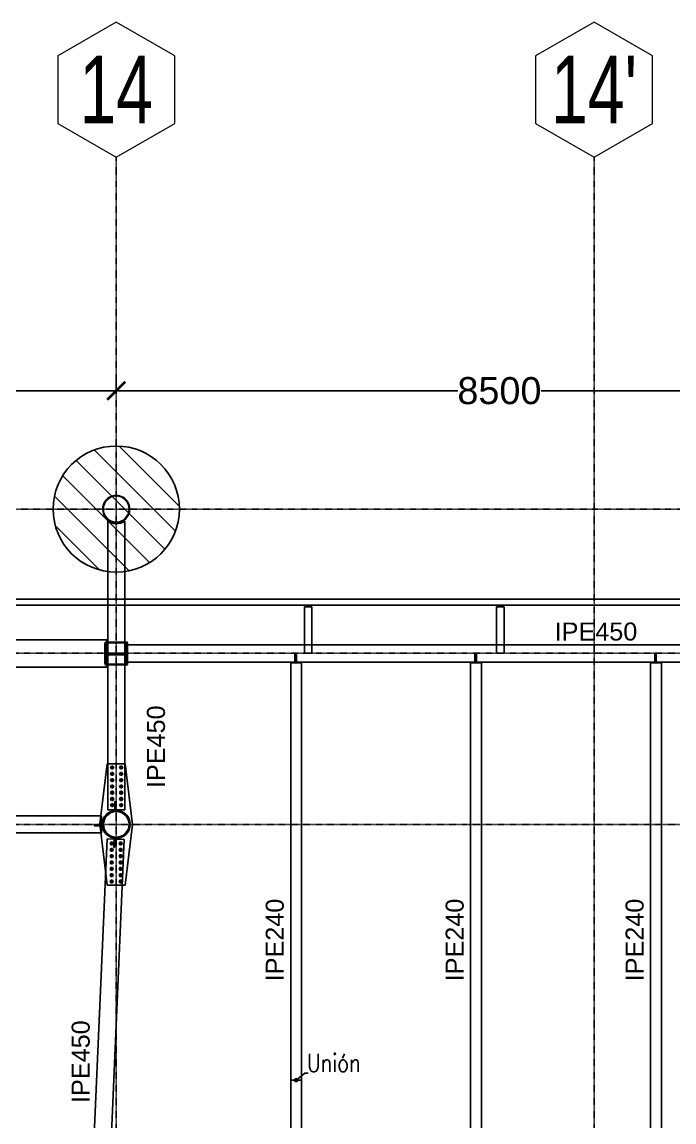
# Model space of a CAD drawing. Header units: millimetres. Extents: x -12345 to 95575, y -14368 to 31862.
# Drawn here: x 66955 to 74186, y 18696 to 30907 of the extents above; entities that cross this region are included whole.
import ezdxf
from ezdxf.enums import TextEntityAlignment as Align

# ---------------------------------------------------------------- set-up
doc = ezdxf.new("R2010")
doc.units = ezdxf.units.MM
doc.header["$LTSCALE"] = 0.95
doc.linetypes.add('DXK_LINE_DOT3', pattern=[5.9187, 2.979, -0.9799, 0.9799, -0.9799])
doc.layers.get('0').update_dxf_attribs({"color": 255})
for name, color, linetype, lineweight in [('0-3', 250, 'Continuous', 5), ('E_COLUMNAS', 1, 'Continuous', 18), ('E_COLUMNAS-1', 1, 'Continuous', 25), ('E_COLUMNAS-3', 1, 'Continuous', 35), ('E_TEXTO', 3, 'Continuous', 9), ('E_VIGAS-1', 254, 'Continuous', 25), ('HCB_EJES', 1, 'DXK_LINE_DOT3', 9), ('S-COLS-HDLN-1', 52, 'Continuous', 9), ('S-COLS-HDLN-2', 52, 'Continuous', 35)]:
    doc.layers.add(name, color=color, linetype=linetype, lineweight=lineweight)
for name, color, linetype in [('COTAS', 8, 'Continuous'), ('HCB-EJES', 1, 'Continuous'), ('HCB-ROTULOS', 2, 'Continuous'), ('HCB_VIGAS', 4, 'Continuous'), ('UNIÒN', 6, 'Continuous')]:
    doc.layers.add(name, color=color, linetype=linetype)
doc.styles.add('CNI_COTAS', font='romans.shx', dxfattribs={"width": 0.8})
doc.styles.add('VERDANA', font='arial.ttf')
doc.dimstyles.new('1.125', dxfattribs={"dimscale": 0, "dimtxt": 300, "dimasz": 200, "dimexe": 4, "dimexo": 4, "dimgap": 15, "dimtad": 0, "dimdec": 0, "dimzin": 4, "dimdsep": 46, "dimtxsty": 'VERDANA', "dimblk": 'ARCHTICK', "dimcen": -10, "dimclrd": 256, "dimclrt": 3, "dimadec": 0, "dimazin": 0, "dimtfac": 1, "dimtdec": 0, "dimtmove": 2, "dimatfit": 0, "dimldrblk": 'OBLIQUE', "dimfxl": 0.05, "dimtolj": 1, "dimtzin": 0, "dimarcsym": 0})
doc.dimstyles.new('UNIÒN', dxfattribs={"dimscale": 0, "dimtxt": 200, "dimasz": 60, "dimexe": 4, "dimexo": 4, "dimgap": 15, "dimtad": 1, "dimdec": 0, "dimzin": 4, "dimdsep": 46, "dimtxsty": 'CNI_COTAS', "dimcen": -0.09, "dimclrd": 6, "dimclrt": 3, "dimadec": 0, "dimazin": 0, "dimtfac": 1, "dimtdec": 0, "dimtmove": 2, "dimatfit": 0, "dimfxl": 0.05, "dimtolj": 1, "dimtzin": 0, "dimarcsym": 0})

# ---------------------------------------------------------------- blocks, each defined once
blk = doc.blocks.new('EST_SFM_VIGA-METALICA-SECCION-C - EST_SFM_VIGA-METALICA-UPN160-1505289-_10_00m_N_E_-NIVEL-3 DOC')
at = {"layer": 'E_VIGAS-1'}
for p, q in [((44.822, 0.018), (-44.831, 0.018)), ((-44.831, -0.047), (44.822, -0.047))]:
    blk.add_line(p, q, dxfattribs=at)
blk = doc.blocks.new('DCTIB_CNI_EST_MOD-1A-FAC_0001_rvt-2-_10_00m_N_E_-NIVEL-3 DOC')
at = {"layer": 'E_VIGAS-1'}
for p, q in [((-12.535, 165.082), (-12.535, 165.096)), ((-12.53, 165.096), (-12.53, 165.082)), ((-10.405, 165.082), (-10.405, 165.096)), ((-10.4, 165.096), (-10.4, 165.082)), ((-12.573, 165.076), (-12.573, 165.077)), ((-12.573, 165.077), (-12.545, 165.077)), ((-12.573, 165.076), (-12.491, 165.076)), ((-12.491, 165.076), (-12.573, 165.076)), ((-12.573, 165.076), (-12.573, 164.564)), ((-12.535, 165.077), (-12.535, 165.082)), ((-12.53, 165.082), (-12.53, 165.077)), ((-12.519, 165.077), (-12.491, 165.077)), ((-12.491, 165.077), (-12.491, 165.076)), ((-12.491, 165.076), (-12.491, 164.564)), ((-10.443, 165.076), (-10.443, 165.077)), ((-10.443, 165.077), (-10.415, 165.077)), ((-10.443, 165.076), (-10.361, 165.076)), ((-10.361, 165.076), (-10.443, 165.076)), ((-10.443, 165.076), (-10.443, 164.564)), ((-10.405, 165.077), (-10.405, 165.082)), ((-10.4, 165.082), (-10.4, 165.077)), ((-10.389, 165.077), (-10.361, 165.077)), ((-10.361, 165.077), (-10.361, 165.076)), ((-10.361, 165.076), (-10.361, 164.564)), ((-12.491, 164.564), (-12.573, 164.564)), ((-10.361, 164.564), (-10.443, 164.564))]:
    blk.add_line(p, q, dxfattribs=at)
for points, knots in [([(-12.545, 165.077), (-12.544, 165.077), (-12.543, 165.077), (-12.54, 165.077), (-12.538, 165.078), (-12.536, 165.078), (-12.535, 165.08), (-12.535, 165.081), (-12.535, 165.082)], [0, 0, 0, 0, 0.142857, 0.285714, 0.428571, 0.571429, 0.785714, 1, 1, 1, 1]), ([(-12.535, 165.082), (-12.535, 165.081), (-12.535, 165.08), (-12.537, 165.078), (-12.538, 165.078), (-12.54, 165.077), (-12.541, 165.077), (-12.542, 165.077), (-12.544, 165.077), (-12.545, 165.077)], [0, 0, 0, 0, 0.285714, 0.428571, 0.571429, 0.678571, 0.732143, 0.785714, 1, 1, 1, 1]), ([(-12.519, 165.077), (-12.52, 165.077), (-12.521, 165.077), (-12.524, 165.077), (-12.526, 165.078), (-12.528, 165.078), (-12.529, 165.08), (-12.53, 165.081), (-12.53, 165.082)], [0, 0, 0, 0, 0.142857, 0.285714, 0.428571, 0.571429, 0.785714, 1, 1, 1, 1]), ([(-12.53, 165.082), (-12.53, 165.081), (-12.529, 165.08), (-12.528, 165.078), (-12.526, 165.078), (-12.525, 165.077), (-12.524, 165.077), (-12.522, 165.077), (-12.52, 165.077), (-12.519, 165.077)], [0, 0, 0, 0, 0.285714, 0.428571, 0.571429, 0.678571, 0.732143, 0.785714, 1, 1, 1, 1]), ([(-10.415, 165.077), (-10.414, 165.077), (-10.413, 165.077), (-10.41, 165.077), (-10.408, 165.078), (-10.406, 165.078), (-10.405, 165.08), (-10.405, 165.081), (-10.405, 165.082)], [0, 0, 0, 0, 0.142857, 0.285714, 0.428571, 0.571429, 0.785714, 1, 1, 1, 1]), ([(-10.405, 165.082), (-10.405, 165.081), (-10.405, 165.08), (-10.407, 165.078), (-10.408, 165.078), (-10.41, 165.077), (-10.411, 165.077), (-10.412, 165.077), (-10.414, 165.077), (-10.415, 165.077)], [0, 0, 0, 0, 0.285714, 0.428571, 0.571429, 0.678571, 0.732143, 0.785714, 1, 1, 1, 1]), ([(-10.389, 165.077), (-10.39, 165.077), (-10.391, 165.077), (-10.394, 165.077), (-10.396, 165.078), (-10.398, 165.078), (-10.399, 165.08), (-10.4, 165.081), (-10.4, 165.082)], [0, 0, 0, 0, 0.142857, 0.285714, 0.428571, 0.571429, 0.785714, 1, 1, 1, 1]), ([(-10.4, 165.082), (-10.4, 165.081), (-10.399, 165.08), (-10.398, 165.078), (-10.396, 165.078), (-10.395, 165.077), (-10.394, 165.077), (-10.392, 165.077), (-10.39, 165.077), (-10.389, 165.077)], [0, 0, 0, 0, 0.285714, 0.428571, 0.571429, 0.678571, 0.732143, 0.785714, 1, 1, 1, 1])]:
    blk.add_open_spline(points, degree=3, knots=knots, dxfattribs=at)
blk.add_blockref('EST_SFM_VIGA-METALICA-SECCION-C - EST_SFM_VIGA-METALICA-UPN160-1505289-_10_00m_N_E_-NIVEL-3 DOC', (-41.042, 165.143), dxfattribs=at)
blk = doc.blocks.new('EST_SCM_COLUMNA-METALICA-SECCION-CIRCULAR - EST_SCM_COLUMNA-TUBULAR-CIRCULAR_PTEØ_12__e_10_3mm-1190348-_10_00m_N_E_-NIVEL-3 DOC')
at = {"layer": 'S-COLS-HDLN-1'}
h = blk.add_hatch(dxfattribs=at)
h.set_pattern_fill('FP_2', color=256, style=0, pattern_type=2)
h.set_pattern_definition([(45, (-162.662, -14.662), (-0.15909903, 0.15909903), [])])
h.paths.add_polyline_path([(-0.152, 0), (-0.144, -0.048), (-0.128, -0.082), (-0.1, -0.115), (-0.059, -0.14), (-0.02, -0.151), (0.022, -0.151), (0.063, -0.139), (0.1, -0.115), (0.131, -0.077), (0.147, -0.04), (0.152, 0), (0.146, 0.043), (0.128, 0.082), (0.1, 0.115), (0.059, 0.14), (0.02, 0.151), (-0.022, 0.151), (-0.068, 0.136), (-0.1, 0.115), (-0.131, 0.077), (-0.147, 0.04), (-0.149, 0.022)])
h.paths.add_polyline_path([(-0.142, 0), (-0.135, 0.043), (-0.12, 0.077), (-0.093, 0.107), (-0.059, 0.129), (-0.015, 0.141), (0.022, 0.14), (0.063, 0.127), (0.093, 0.107), (0.12, 0.077), (0.136, 0.04), (0.141, -0.005), (0.136, -0.04), (0.12, -0.077), (0.093, -0.107), (0.059, -0.129), (0.02, -0.141), (-0.02, -0.141), (-0.063, -0.127), (-0.093, -0.107), (-0.12, -0.077), (-0.136, -0.04)])
at = {"layer": 'E_COLUMNAS-1'}
for radius, start, end in [(0.152, 360, 180), (0.142, 0, 180), (0.152, 180, 360), (0.142, 180, 0)]:
    blk.add_arc((0, 0), radius, start, end, dxfattribs=at)
blk = doc.blocks.new('EST_SCM_COLUMNA-METALICA-SECCION-CUADRADA - EST_SCM_COLUMNA-TUBULAR-CUADRADA_PTEØ_250x250e_8mm-V57-_10_00m_N_E_-NIVEL-3 DOC')
at = {"layer": 'S-COLS-HDLN-1'}
h = blk.add_hatch(dxfattribs=at)
h.set_pattern_fill('FP_30', color=256, style=0, pattern_type=2)
h.set_pattern_definition([(135, (14.662, -164.559), (-0.15909903, -0.15909903), [])])
h.paths.add_polyline_path([(0.091, -0.125), (0.109, -0.125), (0.12, -0.12), (0.125, -0.109), (0.125, 0.109), (0.12, 0.12), (0.109, 0.125), (-0.109, 0.125), (-0.12, 0.12), (-0.125, 0.109), (-0.125, -0.109), (-0.12, -0.12), (-0.109, -0.125), (0.048, -0.125)])
h.paths.add_polyline_path([(-0.099, -0.117), (-0.109, -0.117), (-0.115, -0.115), (-0.117, -0.109), (-0.117, 0.109), (-0.115, 0.115), (-0.109, 0.117), (0.109, 0.117), (0.115, 0.115), (0.117, 0.109), (0.117, -0.109), (0.115, -0.115), (0.109, -0.117), (0.048, -0.117)])
at = {"layer": 'E_COLUMNAS-1'}
for p, q in [((0.109, 0.125), (-0.109, 0.125)), ((-0.125, 0.109), (-0.125, -0.109)), ((-0.117, -0.109), (-0.117, 0.109)), ((-0.109, 0.117), (0.109, 0.117)), ((0.117, 0.109), (0.117, -0.109)), ((0.125, -0.109), (0.125, 0.109)), ((0.109, -0.117), (-0.109, -0.117)), ((-0.109, -0.125), (0.109, -0.125))]:
    blk.add_line(p, q, dxfattribs=at)
for centre, radius, start, end in [((-0.109, 0.109), 0.016, 90, 180), ((-0.109, 0.109), 0.016, 91.3767, 130.2324), ((0.109, 0.109), 0.016, 360, 90), ((0.109, 0.109), 0.016, 49.7676, 88.6233), ((-0.109, 0.109), 0.016, 139.7676, 178.6233), ((-0.109, 0.109), 0.008, 90, 180), ((0.109, 0.109), 0.008, 0, 90), ((0.109, 0.109), 0.016, 1.3767, 40.2324), ((-0.109, -0.109), 0.016, 180, 270), ((-0.109, -0.109), 0.016, 181.3767, 220.2324), ((-0.109, -0.109), 0.016, 229.7676, 268.6233), ((-0.109, -0.109), 0.008, 180, 270), ((0.109, -0.109), 0.016, 270, 360), ((0.109, -0.109), 0.008, 270, 360), ((0.109, -0.109), 0.016, 271.3767, 310.2324), ((0.109, -0.109), 0.016, 319.7676, 358.6233)]:
    blk.add_arc(centre, radius, start, end, dxfattribs=at)
at = {"layer": 'S-COLS-HDLN-2'}
for centre, radius, start, end in [((-0.109, 0.109), 0.016, 130.4121, 139.5879), ((-0.109, 0.109), 0.008, 92.7534, 177.2466), ((0.109, 0.109), 0.008, 2.7534, 87.2466), ((0.109, 0.109), 0.016, 40.4121, 49.5879), ((-0.109, -0.109), 0.016, 220.4121, 229.5879), ((-0.109, -0.109), 0.008, 182.7534, 267.2466), ((0.109, -0.109), 0.008, 272.7534, 357.2466), ((0.109, -0.109), 0.016, 310.4121, 319.5879)]:
    blk.add_arc(centre, radius, start, end, dxfattribs=at)
blk = doc.blocks.new('Part-72574620-1997 - 1471')
at = {"color": 253}
for p, q in [((80540, 28185), (80623, 28852)), ((80623, 28852), (80823, 28852)), ((80823, 28852), (80905, 28180)), ((80623, 27507), (80540, 28185)), ((80905, 28180), (80823, 27507)), ((80823, 27507), (80623, 27507))]:
    blk.add_line(p, q, dxfattribs=at)
for start, end in [(348.75, 168.75), (168.75, 348.75)]:
    blk.add_arc((80723, 28180), 155, start, end, dxfattribs=at)
blk = doc.blocks.new('Bolt-72574620-2001 - 1471')
at = {"color": 253, "linetype": 'Continuous'}
for p, q in [((80656, 27967), (80664, 27982)), ((80664, 27952), (80656, 27967)), ((80664, 27982), (80682, 27982)), ((80682, 27982), (80690, 27967)), ((80690, 27967), (80682, 27952)), ((80756, 27967), (80764, 27982)), ((80764, 27952), (80756, 27967)), ((80764, 27982), (80782, 27982)), ((80782, 27982), (80790, 27967)), ((80790, 27967), (80782, 27952)), ((80656, 27897), (80664, 27912)), ((80664, 27882), (80656, 27897)), ((80656, 27827), (80664, 27842)), ((80682, 27952), (80664, 27952)), ((80664, 27912), (80682, 27912)), ((80682, 27882), (80664, 27882)), ((80664, 27842), (80682, 27842)), ((80682, 27912), (80690, 27897)), ((80690, 27897), (80682, 27882)), ((80682, 27842), (80690, 27827)), ((80756, 27897), (80764, 27912)), ((80764, 27882), (80756, 27897)), ((80756, 27827), (80764, 27842)), ((80782, 27952), (80764, 27952)), ((80764, 27912), (80782, 27912)), ((80782, 27882), (80764, 27882)), ((80764, 27842), (80782, 27842)), ((80782, 27912), (80790, 27897)), ((80790, 27897), (80782, 27882)), ((80782, 27842), (80790, 27827)), ((80665, 27812), (80656, 27827)), ((80656, 27757), (80665, 27772)), ((80665, 27742), (80656, 27757)), ((80682, 27812), (80665, 27812)), ((80665, 27772), (80682, 27772)), ((80682, 27742), (80665, 27742)), ((80690, 27827), (80682, 27812)), ((80682, 27772), (80691, 27757)), ((80691, 27757), (80682, 27742)), ((80765, 27812), (80756, 27827)), ((80756, 27757), (80765, 27772)), ((80765, 27742), (80756, 27757)), ((80782, 27812), (80765, 27812)), ((80765, 27772), (80782, 27772)), ((80782, 27742), (80765, 27742)), ((80790, 27827), (80782, 27812)), ((80782, 27772), (80791, 27757)), ((80791, 27757), (80782, 27742)), ((80656, 27687), (80665, 27702)), ((80665, 27672), (80656, 27687)), ((80656, 27617), (80665, 27632)), ((80665, 27602), (80656, 27617)), ((80665, 27702), (80682, 27702)), ((80682, 27672), (80665, 27672)), ((80665, 27632), (80682, 27632)), ((80682, 27602), (80665, 27602)), ((80682, 27702), (80691, 27687)), ((80691, 27687), (80682, 27672)), ((80682, 27632), (80691, 27617)), ((80691, 27617), (80682, 27602)), ((80756, 27687), (80765, 27702)), ((80765, 27672), (80756, 27687)), ((80756, 27617), (80765, 27632)), ((80765, 27602), (80756, 27617)), ((80765, 27702), (80782, 27702)), ((80782, 27672), (80765, 27672)), ((80765, 27632), (80782, 27632)), ((80782, 27602), (80765, 27602)), ((80782, 27702), (80791, 27687)), ((80791, 27687), (80782, 27672)), ((80782, 27632), (80791, 27617)), ((80791, 27617), (80782, 27602)), ((80656, 27547), (80665, 27562)), ((80665, 27532), (80656, 27547)), ((80665, 27562), (80682, 27562)), ((80682, 27532), (80665, 27532)), ((80682, 27562), (80691, 27547)), ((80691, 27547), (80682, 27532)), ((80756, 27547), (80765, 27562)), ((80765, 27532), (80756, 27547)), ((80765, 27562), (80782, 27562)), ((80782, 27532), (80765, 27532)), ((80782, 27562), (80791, 27547)), ((80791, 27547), (80782, 27532))]:
    blk.add_line(p, q, dxfattribs=at)
for centre, radius, start, end in [((80673, 27967), 11.5, 108.0268, 288.0268), ((80673, 27967), 10, 0.0268, 180.0268), ((80673, 27967), 10, 180.0268, 0.0268), ((80673, 27967), 11.5, 288.0268, 108.0268), ((80773, 27967), 11.5, 108.0268, 288.0268), ((80773, 27967), 10, 0.0268, 180.0268), ((80773, 27967), 10, 180.0268, 0.0268), ((80773, 27967), 11.5, 288.0268, 108.0268), ((80673, 27897), 11.5, 108.0268, 288.0268), ((80673, 27897), 10, 0.0268, 180.0268), ((80673, 27897), 10, 180.0268, 0.0268), ((80673, 27897), 11.5, 288.0268, 108.0268), ((80773, 27897), 11.5, 108.0268, 288.0268), ((80773, 27897), 10, 0.0268, 180.0268), ((80773, 27897), 10, 180.0268, 0.0268), ((80773, 27897), 11.5, 288.0268, 108.0268), ((80673, 27827), 11.5, 108.0268, 288.0268), ((80673, 27757), 11.5, 108.0268, 288.0268), ((80673, 27827), 10, 0.0268, 180.0268), ((80673, 27827), 10, 180.0268, 0.0268), ((80673, 27757), 10, 0.0268, 180.0268), ((80673, 27757), 10, 180.0268, 0.0268), ((80673, 27827), 11.5, 288.0268, 108.0268), ((80673, 27757), 11.5, 288.0268, 108.0268), ((80773, 27827), 11.5, 108.0268, 288.0268), ((80773, 27757), 11.5, 108.0268, 288.0268), ((80773, 27827), 10, 0.0268, 180.0268), ((80773, 27827), 10, 180.0268, 0.0268), ((80773, 27757), 10, 0.0268, 180.0268), ((80773, 27757), 10, 180.0268, 0.0268), ((80773, 27827), 11.5, 288.0268, 108.0268), ((80773, 27757), 11.5, 288.0268, 108.0268), ((80673, 27687), 11.5, 108.0268, 288.0268), ((80673, 27617), 11.5, 108.0268, 288.0268), ((80673, 27687), 10, 0.0268, 180.0268), ((80673, 27687), 10, 180.0268, 0.0268), ((80673, 27617), 10, 0.0268, 180.0268), ((80673, 27617), 10, 180.0268, 0.0268), ((80673, 27687), 11.5, 288.0268, 108.0268), ((80673, 27617), 11.5, 288.0268, 108.0268), ((80773, 27687), 11.5, 108.0268, 288.0268), ((80773, 27617), 11.5, 108.0268, 288.0268), ((80773, 27687), 10, 0.0268, 180.0268), ((80773, 27687), 10, 180.0268, 0.0268), ((80773, 27617), 10, 0.0268, 180.0268), ((80773, 27617), 10, 180.0268, 0.0268), ((80773, 27687), 11.5, 288.0268, 108.0268), ((80773, 27617), 11.5, 288.0268, 108.0268), ((80673, 27547), 11.5, 108.0268, 288.0268), ((80673, 27547), 10, 0.0268, 180.0268), ((80673, 27547), 10, 180.0268, 0.0268), ((80673, 27547), 11.5, 288.0268, 108.0268), ((80773, 27547), 11.5, 108.0268, 288.0268), ((80773, 27547), 10, 0.0268, 180.0268), ((80773, 27547), 10, 180.0268, 0.0268), ((80773, 27547), 11.5, 288.0268, 108.0268)]:
    blk.add_arc(centre, radius, start, end, dxfattribs=at)
blk = doc.blocks.new('Bolt-72574620-2000 - 1471')
at = {"color": 253, "linetype": 'Continuous'}
for p, q in [((80656, 28812), (80665, 28827)), ((80665, 28827), (80682, 28827)), ((80682, 28827), (80691, 28812)), ((80756, 28812), (80765, 28827)), ((80765, 28827), (80782, 28827)), ((80782, 28827), (80791, 28812)), ((80665, 28797), (80656, 28812)), ((80656, 28742), (80665, 28757)), ((80665, 28727), (80656, 28742)), ((80682, 28797), (80665, 28797)), ((80665, 28757), (80682, 28757)), ((80682, 28727), (80665, 28727)), ((80691, 28812), (80682, 28797)), ((80682, 28757), (80691, 28742)), ((80691, 28742), (80682, 28727)), ((80765, 28797), (80756, 28812)), ((80756, 28742), (80765, 28757)), ((80765, 28727), (80756, 28742)), ((80782, 28797), (80765, 28797)), ((80765, 28757), (80782, 28757)), ((80782, 28727), (80765, 28727)), ((80791, 28812), (80782, 28797)), ((80782, 28757), (80791, 28742)), ((80791, 28742), (80782, 28727)), ((80656, 28672), (80665, 28687)), ((80665, 28657), (80656, 28672)), ((80656, 28602), (80665, 28617)), ((80665, 28587), (80656, 28602)), ((80665, 28687), (80682, 28687)), ((80682, 28657), (80665, 28657)), ((80665, 28617), (80682, 28617)), ((80682, 28587), (80665, 28587)), ((80682, 28687), (80691, 28672)), ((80691, 28672), (80682, 28657)), ((80682, 28617), (80691, 28602)), ((80691, 28602), (80682, 28587)), ((80756, 28672), (80765, 28687)), ((80765, 28657), (80756, 28672)), ((80756, 28602), (80765, 28617)), ((80765, 28587), (80756, 28602)), ((80765, 28687), (80782, 28687)), ((80782, 28657), (80765, 28657)), ((80765, 28617), (80782, 28617)), ((80782, 28587), (80765, 28587)), ((80782, 28687), (80791, 28672)), ((80791, 28672), (80782, 28657)), ((80782, 28617), (80791, 28602)), ((80791, 28602), (80782, 28587)), ((80656, 28532), (80665, 28547)), ((80665, 28517), (80656, 28532)), ((80656, 28462), (80665, 28477)), ((80665, 28447), (80656, 28462)), ((80665, 28547), (80682, 28547)), ((80682, 28517), (80665, 28517)), ((80665, 28477), (80682, 28477)), ((80682, 28547), (80691, 28532)), ((80691, 28532), (80682, 28517)), ((80682, 28477), (80691, 28462)), ((80691, 28462), (80682, 28447)), ((80756, 28532), (80765, 28547)), ((80765, 28517), (80756, 28532)), ((80756, 28462), (80765, 28477)), ((80765, 28447), (80756, 28462)), ((80765, 28547), (80782, 28547)), ((80782, 28517), (80765, 28517)), ((80765, 28477), (80782, 28477)), ((80782, 28547), (80791, 28532)), ((80791, 28532), (80782, 28517)), ((80782, 28477), (80791, 28462)), ((80791, 28462), (80782, 28447)), ((80656, 28392), (80665, 28407)), ((80665, 28377), (80656, 28392)), ((80682, 28447), (80665, 28447)), ((80665, 28407), (80682, 28407)), ((80682, 28377), (80665, 28377)), ((80682, 28407), (80691, 28392)), ((80691, 28392), (80682, 28377)), ((80756, 28392), (80765, 28407)), ((80765, 28377), (80756, 28392)), ((80782, 28447), (80765, 28447)), ((80765, 28407), (80782, 28407)), ((80782, 28377), (80765, 28377)), ((80782, 28407), (80791, 28392)), ((80791, 28392), (80782, 28377))]:
    blk.add_line(p, q, dxfattribs=at)
for centre, radius, start, end in [((80673, 28812), 11.5, 108.0268, 288.0268), ((80673, 28812), 10, 0.0268, 180.0268), ((80673, 28812), 11.5, 288.0268, 108.0268), ((80773, 28812), 11.5, 108.0268, 288.0268), ((80773, 28812), 10, 0.0268, 180.0268), ((80773, 28812), 11.5, 288.0268, 108.0268), ((80673, 28742), 11.5, 108.0268, 288.0268), ((80673, 28812), 10, 180.0268, 0.0268), ((80673, 28742), 10, 0.0268, 180.0268), ((80673, 28742), 10, 180.0268, 0.0268), ((80673, 28742), 11.5, 288.0268, 108.0268), ((80773, 28742), 11.5, 108.0268, 288.0268), ((80773, 28812), 10, 180.0268, 0.0268), ((80773, 28742), 10, 0.0268, 180.0268), ((80773, 28742), 10, 180.0268, 0.0268), ((80773, 28742), 11.5, 288.0268, 108.0268), ((80673, 28672), 11.5, 108.0268, 288.0268), ((80673, 28602), 11.5, 108.0268, 288.0268), ((80673, 28672), 10, 0.0268, 180.0268), ((80673, 28672), 10, 180.0268, 0.0268), ((80673, 28602), 10, 0.0268, 180.0268), ((80673, 28602), 10, 180.0268, 0.0268), ((80673, 28672), 11.5, 288.0268, 108.0268), ((80673, 28602), 11.5, 288.0268, 108.0268), ((80773, 28672), 11.5, 108.0268, 288.0268), ((80773, 28602), 11.5, 108.0268, 288.0268), ((80773, 28672), 10, 0.0268, 180.0268), ((80773, 28672), 10, 180.0268, 0.0268), ((80773, 28602), 10, 0.0268, 180.0268), ((80773, 28602), 10, 180.0268, 0.0268), ((80773, 28672), 11.5, 288.0268, 108.0268), ((80773, 28602), 11.5, 288.0268, 108.0268), ((80673, 28532), 11.5, 108.0268, 288.0268), ((80674, 28462), 11.5, 108.0268, 288.0268), ((80673, 28532), 10, 0.0268, 180.0268), ((80673, 28532), 10, 180.0268, 0.0268), ((80674, 28462), 10, 0.0268, 180.0268), ((80674, 28462), 10, 180.0268, 0.0268), ((80673, 28532), 11.5, 288.0268, 108.0268), ((80674, 28462), 11.5, 288.0268, 108.0268), ((80773, 28532), 11.5, 108.0268, 288.0268), ((80774, 28462), 11.5, 108.0268, 288.0268), ((80773, 28532), 10, 0.0268, 180.0268), ((80773, 28532), 10, 180.0268, 0.0268), ((80774, 28462), 10, 0.0268, 180.0268), ((80774, 28462), 10, 180.0268, 0.0268), ((80773, 28532), 11.5, 288.0268, 108.0268), ((80774, 28462), 11.5, 288.0268, 108.0268), ((80674, 28392), 11.5, 108.0268, 288.0268), ((80674, 28392), 10, 0.0268, 180.0268), ((80674, 28392), 10, 180.0268, 0.0268), ((80674, 28392), 11.5, 288.0268, 108.0268), ((80774, 28392), 11.5, 108.0268, 288.0268), ((80774, 28392), 10, 0.0268, 180.0268), ((80774, 28392), 10, 180.0268, 0.0268), ((80774, 28392), 11.5, 288.0268, 108.0268)]:
    blk.add_arc(centre, radius, start, end, dxfattribs=at)
blk = doc.blocks.new('_ArchTick')
at = {"color": 0, "linetype": 'ByBlock', "const_width": 0.15}
blk.add_lwpolyline([(-0.5, -0.5), (0.5, 0.5)], dxfattribs=at)
blk = doc.blocks.new('*D606')
at = {"layer": 'COTAS', "lineweight": -2, "transparency": 16777216}
for p, q in [((59500, 26813), (63287, 26813)), ((68000, 26813), (64213, 26813))]:
    blk.add_line(p, q, dxfattribs=at)
at = {"layer": 'Defpoints', "color": 0, "transparency": 16777216}
for p in [(59500, 26813), (68000, 26813), (68000, 26813)]:
    blk.add_point(p, dxfattribs=at)
at = {"layer": 'COTAS', "lineweight": -2, "transparency": 16777216, "xscale": 200, "yscale": 200, "zscale": 200, "rotation": 180}
blk.add_blockref('_ArchTick', (59500, 26813), dxfattribs=at)
at = {"layer": 'COTAS', "lineweight": -2, "transparency": 16777216, "xscale": 200, "yscale": 200, "zscale": 200}
blk.add_blockref('_ArchTick', (68000, 26813), dxfattribs=at)
at = {"layer": 'COTAS', "color": 3, "transparency": 16777216, "insert": (63750, 26813), "char_height": 300, "attachment_point": 5, "style": 'VERDANA'}
blk.add_mtext('\\A1;8500', dxfattribs=at)
blk = doc.blocks.new('_Oblique')
at = {"color": 0, "linetype": 'ByBlock', "lineweight": -2}
blk.add_line((-0.5, -0.5), (0.5, 0.5), dxfattribs=at)
blk = doc.blocks.new('*D607')
at = {"layer": 'COTAS', "color": 0, "lineweight": -2, "transparency": 16777216}
for p, q in [((68000, 27001), (68000, 26809)), ((76500, 27007), (76500, 26809))]:
    blk.add_line(p, q, dxfattribs=at)
at = {"layer": 'COTAS', "lineweight": -2, "transparency": 16777216}
for p, q in [((68000, 26813), (71787, 26813)), ((76500, 26813), (72713, 26813))]:
    blk.add_line(p, q, dxfattribs=at)
at = {"layer": 'Defpoints', "color": 0, "transparency": 16777216}
for p in [(68000, 27005), (76500, 27011), (76500, 26813)]:
    blk.add_point(p, dxfattribs=at)
at = {"layer": 'COTAS', "lineweight": -2, "transparency": 16777216, "xscale": 200, "yscale": 200, "zscale": 200, "rotation": 180}
blk.add_blockref('_ArchTick', (68000, 26813), dxfattribs=at)
at = {"layer": 'COTAS', "lineweight": -2, "transparency": 16777216, "xscale": 200, "yscale": 200, "zscale": 200}
blk.add_blockref('_ArchTick', (76500, 26813), dxfattribs=at)
at = {"layer": 'COTAS', "color": 3, "transparency": 16777216, "insert": (72250, 26813), "char_height": 300, "attachment_point": 5, "style": 'VERDANA'}
blk.add_mtext('\\A1;8500', dxfattribs=at)

msp = doc.modelspace()

# ---------------------------------------------------------------- hatches: boundary and pattern name
at = {"layer": 'E_COLUMNAS'}
h = msp.add_hatch(dxfattribs=at)
h.set_pattern_fill('FP_1', color=256, scale=1000, style=0, pattern_type=2)
h.set_pattern_definition([(135, (133662.1, -115162.42), (-159.09903, -159.09903), [])])
h.paths.add_polyline_path([(68000, 24800), (68091.4, 24806), (68181.2, 24823.9), (68267.9, 24853.3), (68350, 24893.8), (68426.1, 24944.7), (68495, 25005), (68555.3, 25073.9), (68606.2, 25150), (68646.7, 25232.1), (68676.1, 25318.8), (68694, 25408.6), (68700, 25500), (68694, 25591.4), (68676.1, 25681.2), (68646.7, 25767.9), (68606.2, 25850), (68555.3, 25926.1), (68495, 25995), (68426.1, 26055.3), (68343.6, 26109.4), (68267.9, 26146.7), (68181.2, 26176.1), (68091.4, 26194), (68000, 26200), (67908.6, 26194), (67818.8, 26176.1), (67732.1, 26146.7), (67650, 26106.2), (67573.9, 26055.3), (67505, 25995), (67444.7, 25926.1), (67393.8, 25850), (67353.3, 25767.9), (67323.9, 25681.2), (67306, 25591.4), (67300, 25500), (67306, 25408.6), (67323.9, 25318.8), (67353.3, 25232.1), (67393.8, 25150), (67444.7, 25073.9), (67505, 25005), (67573.9, 24944.7), (67650, 24893.8), (67732.1, 24853.3), (67818.8, 24823.9), (67908.6, 24806)])
h = msp.add_hatch(dxfattribs=at)
h.set_pattern_fill('FP_1', color=256, scale=1000, style=0, pattern_type=2)
h.set_pattern_definition([(135, (133662.1, -115162.42), (-159.09903, -159.09903), [])])
h.paths.add_polyline_path([(68000, 24800), (68091.4, 24806), (68181.2, 24823.9), (68267.9, 24853.3), (68350, 24893.8), (68426.1, 24944.7), (68495, 25005), (68555.3, 25073.9), (68606.2, 25150), (68646.7, 25232.1), (68676.1, 25318.8), (68694, 25408.6), (68700, 25500), (68694, 25591.4), (68676.1, 25681.2), (68646.7, 25767.9), (68606.2, 25850), (68555.3, 25926.1), (68495, 25995), (68426.1, 26055.3), (68343.6, 26109.4), (68267.9, 26146.7), (68181.2, 26176.1), (68091.4, 26194), (68000, 26200), (67908.6, 26194), (67818.8, 26176.1), (67732.1, 26146.7), (67650, 26106.2), (67573.9, 26055.3), (67505, 25995), (67444.7, 25926.1), (67393.8, 25850), (67353.3, 25767.9), (67323.9, 25681.2), (67306, 25591.4), (67300, 25500), (67306, 25408.6), (67323.9, 25318.8), (67353.3, 25232.1), (67393.8, 25150), (67444.7, 25073.9), (67505, 25005), (67573.9, 24944.7), (67650, 24893.8), (67732.1, 24853.3), (67818.8, 24823.9), (67908.6, 24806)])

# ---------------------------------------------------------------- linework, layer by layer
at = {"layer": 'E_COLUMNAS', "linetype": 'Continuous'}
for points in [[(67847.5, 25499.9, 1), (68152.5, 25500.1, 1)], [(67857.5, 25500.1, 1), (68142.5, 25500, 1)]]:
    msp.add_lwpolyline(points, format="xyb", close=True, dxfattribs=at)
at = {"layer": 'E_COLUMNAS-1'}
msp.add_circle((68000, 25500), 700, dxfattribs=at)
for start, end in [(0, 180), (180, 0)]:
    msp.add_arc((68000, 25500), 700, start, end, dxfattribs=at)
at = {"layer": 'HCB-EJES', "linetype": 'DXK_LINE_DOT3'}
for p, q in [((68000, -3906.8), (68000, 29407)), ((73300, -3906.8), (73300, 29407)), ((-10844.5, 25500), (94075, 25500)), ((-6888.4, 23900.1), (90118.8, 23900.1)), ((-6888.4, 22000), (90118.8, 22000))]:
    msp.add_line(p, q, dxfattribs=at)
at = {"layer": 'HCB_EJES', "color": 40, "linetype": 'ByBlock', "true_color": 0xf8d731}
for points in [[(67350.5, 29782), (68000, 29407), (68649.5, 29782), (68649.5, 30532), (68000, 30907), (67350.5, 30532)], [(72650.5, 29782), (73300, 29407), (73949.5, 29782), (73949.5, 30532), (73300, 30907), (72650.5, 30532)]]:
    msp.add_lwpolyline(points, close=True, dxfattribs=at)
at = {"layer": 'HCB_VIGAS'}
for p, q in [((67905, 24013.9), (67905, 23779.9)), ((68095, 24013.9), (68095, 23779.9))]:
    msp.add_line(p, q, dxfattribs=at)
msp.add_lwpolyline([(67905, 24021.9), (67905, 24100.2), (67905, 25371.7, 0.3259791), (68095, 25365.4), (68095, 24100.2), (68095, 24021.9)], format="xyb", dxfattribs=at)
for points in [[(59635, 23746.9), (59635, 24046.9), (67895, 24046.9), (67895, 23746.9), (59635, 23746.9)], [(67905, 23880.4), (67905, 23891.9), (67995.3, 23891.9), (67995.3, 23880.4), (67905, 23880.4)], [(68095, 23880.4), (68095, 23891.9), (68004.7, 23891.9), (68004.7, 23880.4), (68095, 23880.4)], [(68095, 23771.9), (68095, 22162.3), (67905, 22162.3), (67905, 23771.9)], [(73926.2, 17550.2), (74046.2, 17550.2), (73926.2, 17550.2), (73926.2, 23791.9), (74046.2, 23791.9), (74046.2, 17550.2)], [(67897.8, 21839.1), (68087.8, 21830.9), (67901.8, 17536.1), (67711.8, 17544.3), (67897.9, 21839.1)]]:
    msp.add_lwpolyline(points, dxfattribs=at)
for points in [[(68105, 23801.9), (68105, 23991.9), (76334.9, 23991.9), (76334.9, 23801.9)], [(67985.3, 23891.9), (67985.3, 23901.9), (67895, 23901.9), (67895, 23891.9)], [(68014.7, 23891.9), (68014.7, 23901.9), (68105, 23901.9), (68105, 23891.9)], [(69981.8, 23801.9), (69991.8, 23801.9), (69991.8, 23892.2), (69981.8, 23892.2)], [(69991.8, 23791.9), (69998.9, 23791.9), (69998.9, 23886.7), (69991.8, 23886.7)], [(71977.2, 23801.9), (71987.2, 23801.9), (71987.2, 23892.2), (71977.2, 23892.2)], [(71987.2, 23791.9), (71994.3, 23791.9), (71994.3, 23886.7), (71987.2, 23886.7)], [(73972.6, 23801.9), (73982.6, 23801.9), (73982.6, 23892.2), (73972.6, 23892.2)], [(73982.6, 23791.9), (73989.7, 23791.9), (73989.7, 23886.7), (73982.6, 23886.7)], [(69935.4, 23791.9), (70055.4, 23791.9), (70055.4, 17540.2), (69935.4, 17540.2)], [(71930.8, 23791.9), (72050.8, 23791.9), (72050.8, 17540.2), (71930.8, 17540.2)], [(67995.3, 22152.3), (67995.3, 22255.2), (67985.3, 22255.2), (67985.3, 22152.3)], [(59665.1, 21905), (59665.1, 22095), (67834.9, 22095), (67834.9, 21905)], [(67847.7, 21985.3), (67847.7, 21995.3), (67757.4, 21995.3), (67757.4, 21985.3)], [(67984.3, 21745.3), (67988.7, 21848), (67978.7, 21848.4), (67974.3, 21745.7)]]:
    msp.add_lwpolyline(points, close=True, dxfattribs=at)
at = {"layer": 'UNIÒN', "color": 2, "const_width": 25}
msp.add_lwpolyline([(69982.9, 19160.1, 1), (70007.9, 19160.1, 1)], format="xyb", close=True, dxfattribs=at)
at = {"layer": 'UNIÒN'}
msp.add_lwpolyline([(69935.4, 19160.1), (70055.4, 19160.1)], dxfattribs=at)

# ---------------------------------------------------------------- block references
for name, p in [('Part-72574620-1997 - 1471', (-12723.3, -6180)), ('Bolt-72574620-2000 - 1471', (-12719, -6180)), ('Bolt-72574620-2001 - 1471', (-12723.3, -6180))]:
    msp.add_blockref(name, p)
at = {"layer": '0-3', "lineweight": 0, "xscale": 1000.000000003685, "yscale": 1000.000000003685, "zscale": 1000.000000003685}
msp.add_blockref('DCTIB_CNI_EST_MOD-1A-FAC_0001_rvt-2-_10_00m_N_E_-NIVEL-3 DOC', (82662.1, -140662.4), dxfattribs=at)
at = {"layer": 'E_COLUMNAS-3'}
for xscale, yscale, zscale in [(1000.000000003685, 1000.000000003685, 1000.000000003685), (999.9999999999967, 999.9999999999967, 999.9999999999967)]:
    msp.add_blockref('EST_SCM_COLUMNA-METALICA-SECCION-CUADRADA - EST_SCM_COLUMNA-TUBULAR-CUADRADA_PTEØ_250x250e_8mm-V57-_10_00m_N_E_-NIVEL-3 DOC', (68000, 23896.9), dxfattribs=dict(at, xscale=xscale, yscale=yscale, zscale=zscale))
at = {"layer": 'E_COLUMNAS-3', "rotation": 89.9999999999999}
for xscale, yscale, zscale in [(1000.000000003685, 1000.000000003685, 1000.000000003685), (999.9999999999967, 999.9999999999967, 999.9999999999967)]:
    msp.add_blockref('EST_SCM_COLUMNA-METALICA-SECCION-CIRCULAR - EST_SCM_COLUMNA-TUBULAR-CIRCULAR_PTEØ_12__e_10_3mm-1190348-_10_00m_N_E_-NIVEL-3 DOC', (68000, 22000), dxfattribs=dict(at, xscale=xscale, yscale=yscale, zscale=zscale))

# ---------------------------------------------------------------- texts
at = {"layer": 'E_TEXTO', "style": 'VERDANA'}
msp.add_text('IPE450', height=200, dxfattribs=at).set_placement((73321, 24041.1), align=Align.CENTER)
for s, p in [('IPE450', (68540.4, 22862.2)), ('IPE240', (69858.3, 20716.9)), ('IPE240', (71853.7, 20716.9)), ('IPE240', (73849.1, 20716.9)), ('IPE450', (67705.6, 19366.3))]:
    msp.add_text(s, height=200, rotation=90, dxfattribs=at).set_placement(p, align=Align.CENTER)
at = {"layer": 'HCB-ROTULOS', "color": 4, "style": 'VERDANA', "width": 0.7}
for s, p in [('14', (68000, 30157)), ("14'", (73300, 30157))]:
    msp.add_text(s, height=750, dxfattribs=at).set_placement(p, align=Align.MIDDLE_CENTER)
at = {"layer": 'UNIÒN', "color": 3, "insert": (70115.6, 19253), "char_height": 200, "attachment_point": 7, "style": 'CNI_COTAS'}
msp.add_mtext('Unión', dxfattribs=at)

# ---------------------------------------------------------------- dimensions: what is measured, and where the dimension line sits
at = {"layer": 'COTAS'}
for base, p1, p2, picture, middle in [((68000, 26813.3), (59500, 26813.3), (68000, 26813.3), '*D606', (63750, 26813.3)), ((76500, 26813.3), (68000, 27004.6), (76500, 27010.6), '*D607', (72250, 26813.3))]:
    dim = msp.add_linear_dim(base=base, p1=p1, p2=p2, dimstyle='1.125', override={"dimscale": 1}, dxfattribs=at)
    dim.commit()
    dim.dimension.update_dxf_attribs({"geometry": picture, "text_midpoint": middle})

# ---------------------------------------------------------------- leaders
at = {"layer": 'UNIÒN', "annotation_type": 0, "has_hookline": 1, "hookline_direction": 0}
msp.add_leader([(69995.4, 19160.1), (70090.5, 19238), (70112, 19238)], dimstyle='UNIÒN', override={"dimscale": 1}, dxfattribs=at)

doc.saveas('drawing.dxf')
